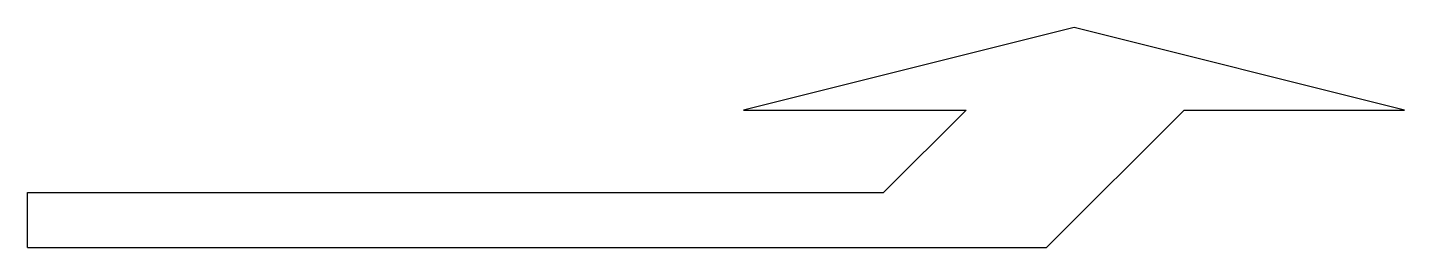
# Model space of a CAD drawing. Header units: metres. Extents: x 1.06 to 3.56, y 5.76 to 6.16.
import ezdxf

# ---------------------------------------------------------------- set-up
doc = ezdxf.new("R2010")
doc.units = ezdxf.units.M
doc.header["$LTSCALE"] = 15
doc.header["$MEASUREMENT"] = 0
doc.layers.get('0').update_dxf_attribs({"linetype": 'CONTINUOUS'})

msp = doc.modelspace()

# ---------------------------------------------------------------- linework, layer by layer
for p, q in [((2.9642, 6.1649), (2.3642, 6.0149)), ((3.5642, 6.0149), (2.9642, 6.1649)), ((2.3642, 6.0149), (2.7682, 6.0149)), ((2.7682, 6.0149), (2.6182, 5.8649)), ((3.1642, 6.0149), (2.9142, 5.7649)), ((3.1642, 6.0149), (3.5642, 6.0149)), ((1.0642, 5.8649), (2.6182, 5.8649)), ((1.0642, 5.7649), (1.0642, 5.8649)), ((1.0642, 5.7649), (2.9142, 5.7649))]:
    msp.add_line(p, q)

doc.saveas('drawing.dxf')
